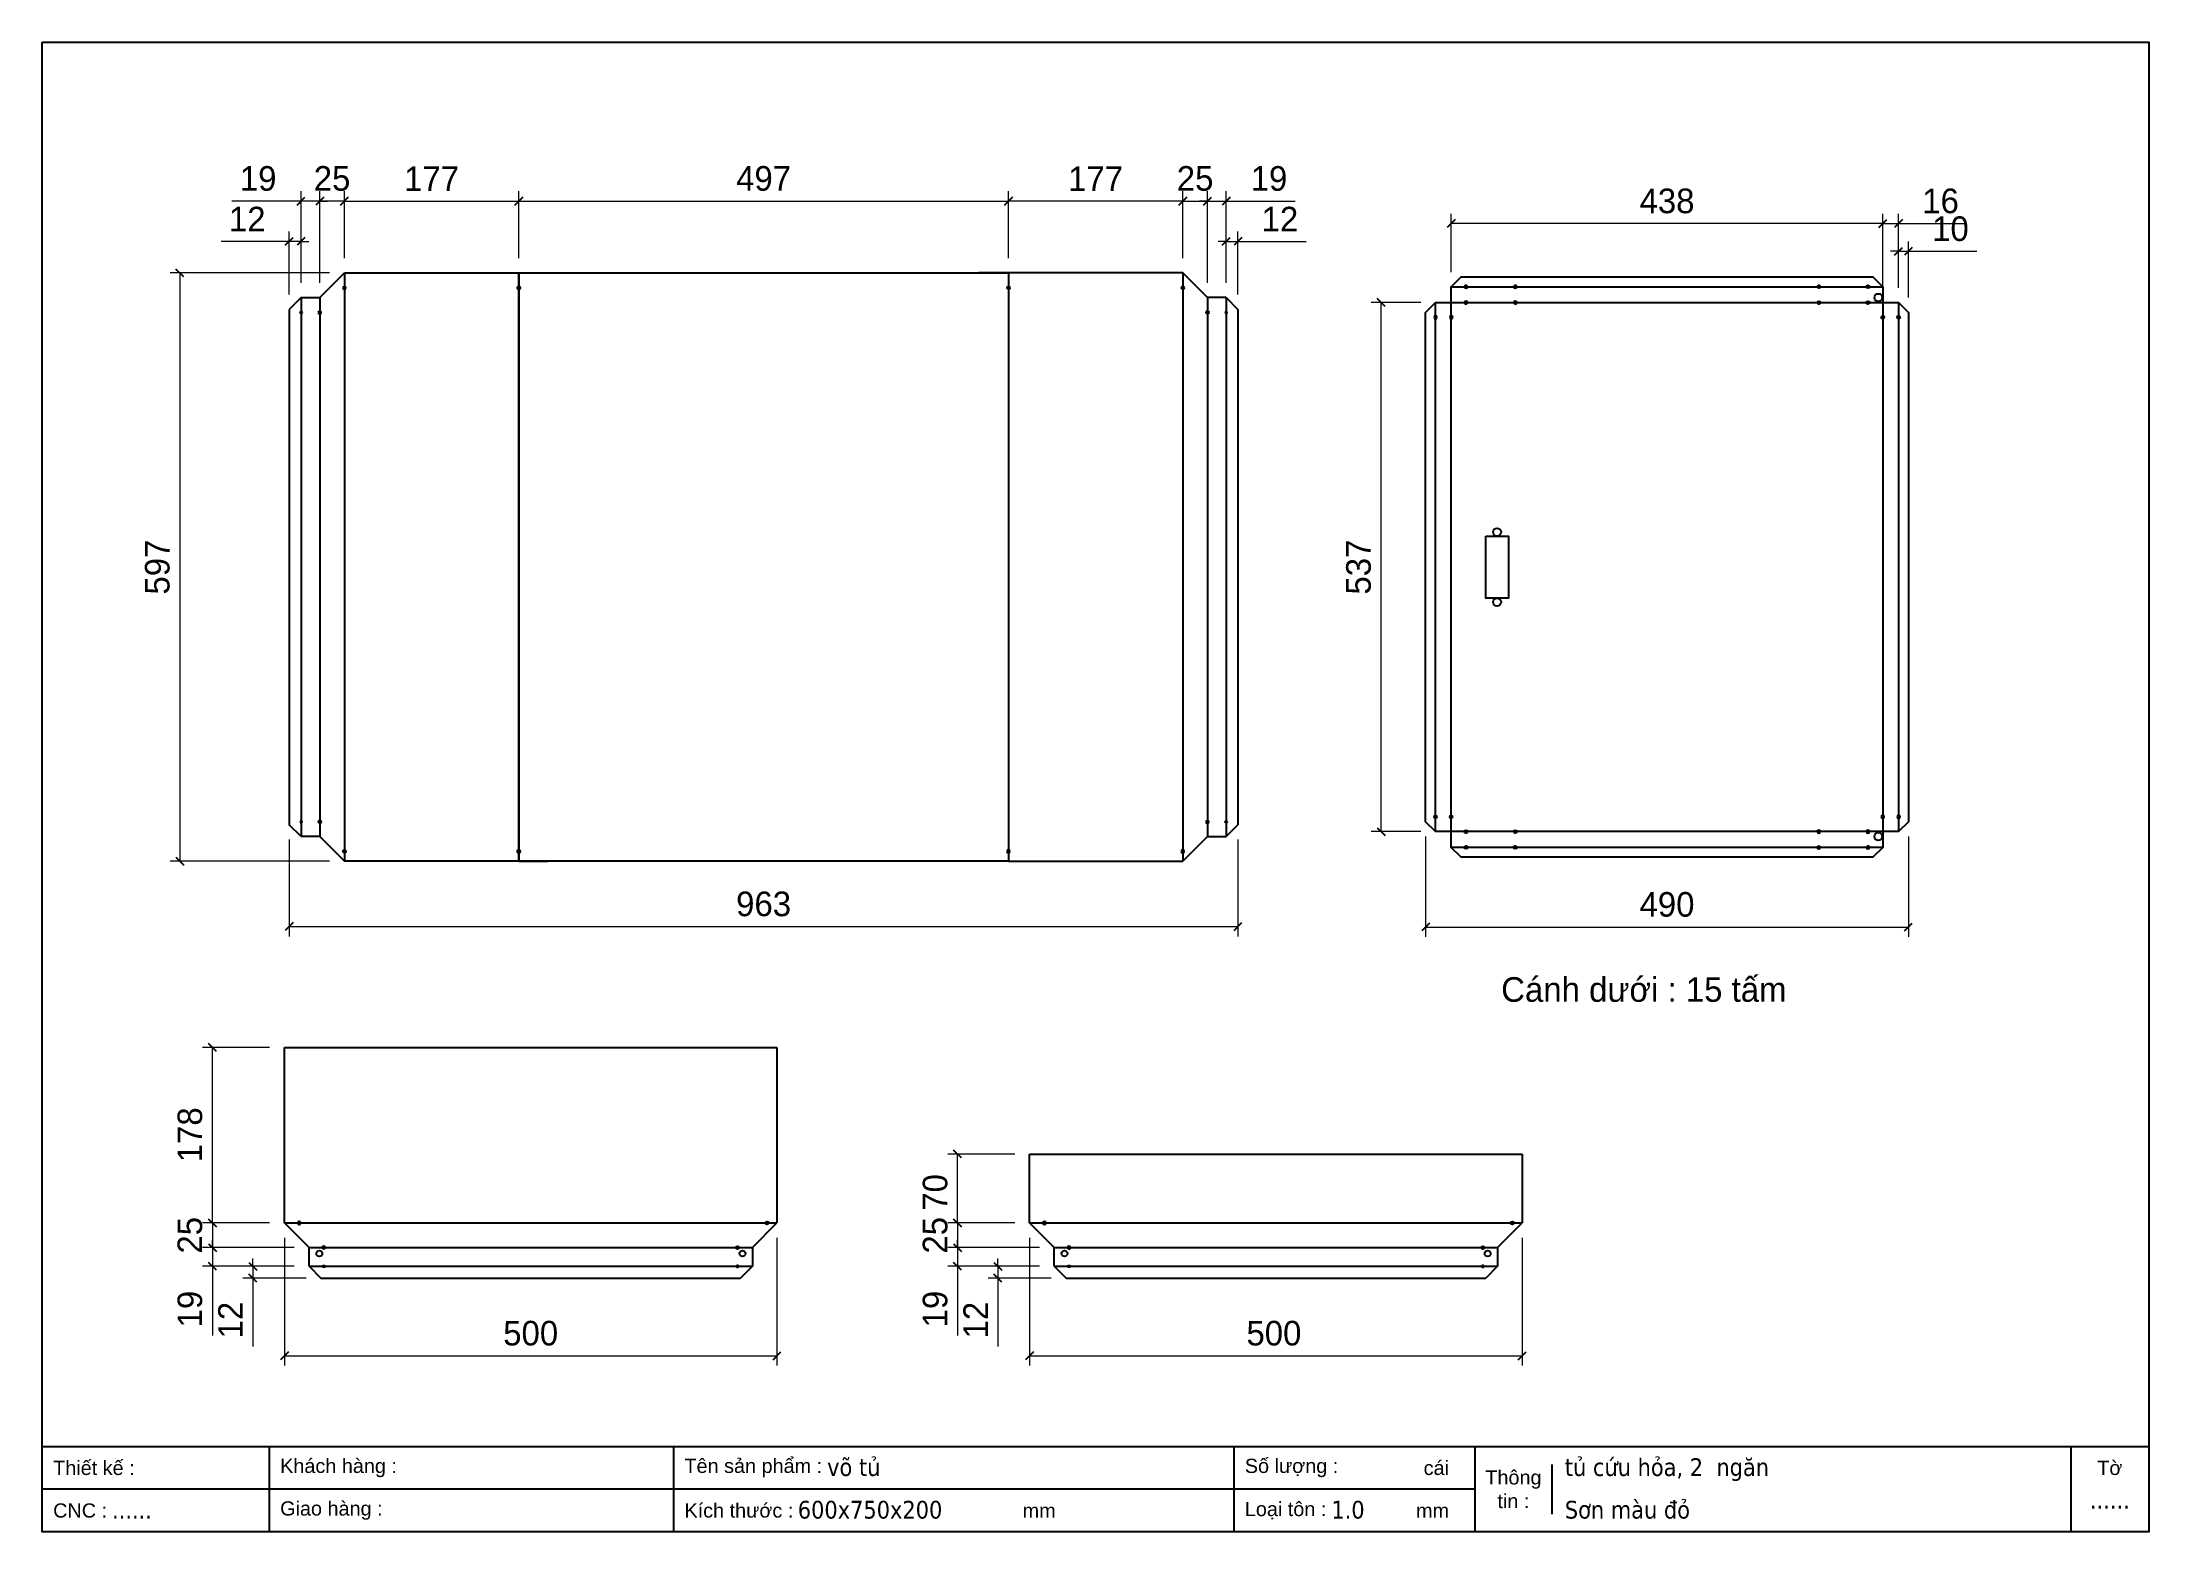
# Model space of a CAD drawing. Header units: millimetres. Extents: x 0 to 2138, y 0 to 1512.
import ezdxf
from ezdxf.enums import TextEntityAlignment as Align

# ---------------------------------------------------------------- set-up
doc = ezdxf.new("R2010")
doc.units = ezdxf.units.MM
doc.layers.add('CNC', color=7, linetype='Continuous')
doc.layers.add('DIM', color=253, linetype='Continuous')
doc.styles.add('Arial', font='arial.ttf')
doc.styles.add('Tahoma (Input Text)', font='tahoma.ttf')
doc.dimstyles.new('Dim-25', dxfattribs={"dimtxt": 25, "dimasz": 8, "dimexe": 10, "dimexo": 15, "dimgap": 10, "dimtad": 1, "dimdec": 0, "dimtxsty": 'Standard', "dimblk": 'OBLIQUE', "dimcen": 10, "dimclrd": 5, "dimclre": 5, "dimclrt": 3, "dimazin": 3, "dimtfac": 1, "dimtdec": 0, "dimtmove": 0, "dimatfit": 3, "dimldrblk": 'OBLIQUE', "dimlwd": 9, "dimlwe": 9})

# ---------------------------------------------------------------- blocks, each defined once
blk = doc.blocks.new('*D1')
at = {"color": 0, "linetype": 'ByBlock', "lineweight": -2}
for p, q in [((984.8, 1354.7), (976.8, 1346.7)), ((1153.8, 1346.7), (1161.8, 1354.7))]:
    blk.add_line(p, q, dxfattribs=at)
at = {"layer": 'Defpoints', "color": 0, "transparency": 16777216}
for p in [(980.8, 1350.7), (980.8, 1277.7), (1157.8, 1277.7)]:
    blk.add_point(p, dxfattribs=at)
at = {"layer": 'DIM', "color": 5, "lineweight": 9, "transparency": 16777216}
for p, q in [((980.8, 1292.7), (980.8, 1360.7)), ((1157.8, 1350.7), (980.8, 1350.7)), ((1157.8, 1292.7), (1157.8, 1360.7))]:
    blk.add_line(p, q, dxfattribs=at)
at = {"layer": 'DIM', "color": 3, "transparency": 16777216, "insert": (1069.3, 1373.3), "char_height": 25, "attachment_point": 5}
blk.add_mtext('177', dxfattribs=at)
blk = doc.blocks.new('_Oblique')
at = {"color": 0, "linetype": 'ByBlock', "lineweight": -2}
blk.add_line((-0.5, -0.5), (0.5, 0.5), dxfattribs=at)
blk = doc.blocks.new('*D2')
at = {"color": 0, "linetype": 'ByBlock', "lineweight": -2}
for p, q in [((1161.8, 1354.7), (1153.8, 1346.7)), ((1178.8, 1346.7), (1186.8, 1354.7))]:
    blk.add_line(p, q, dxfattribs=at)
at = {"layer": 'Defpoints', "color": 0, "transparency": 16777216}
for p in [(1182.8, 1350.7), (1157.8, 1277.7), (1182.8, 1252.7)]:
    blk.add_point(p, dxfattribs=at)
at = {"layer": 'DIM', "color": 5, "lineweight": 9, "transparency": 16777216}
for p, q in [((1157.8, 1292.7), (1157.8, 1360.7)), ((1157.8, 1350.7), (1182.8, 1350.7)), ((1182.8, 1267.7), (1182.8, 1360.7))]:
    blk.add_line(p, q, dxfattribs=at)
at = {"layer": 'DIM', "color": 3, "transparency": 16777216, "insert": (1170.3, 1373.5), "char_height": 25, "attachment_point": 5}
blk.add_mtext('25', dxfattribs=at)
blk = doc.blocks.new('*D3')
at = {"color": 0, "linetype": 'ByBlock', "lineweight": -2}
for p, q in [((1178.8, 1346.7), (1186.8, 1354.7)), ((1205.8, 1354.7), (1197.8, 1346.7))]:
    blk.add_line(p, q, dxfattribs=at)
at = {"layer": 'Defpoints', "color": 0, "transparency": 16777216}
for p in [(1201.8, 1350.7), (1182.8, 1252.7), (1201.8, 1252.7)]:
    blk.add_point(p, dxfattribs=at)
at = {"layer": 'DIM', "color": 5, "lineweight": 9, "transparency": 16777216}
for p, q in [((1182.8, 1350.7), (1174.8, 1350.7)), ((1182.8, 1267.7), (1182.8, 1360.7)), ((1182.8, 1350.7), (1201.8, 1350.7)), ((1201.8, 1267.7), (1201.8, 1360.7)), ((1201.8, 1350.7), (1272, 1350.7))]:
    blk.add_line(p, q, dxfattribs=at)
at = {"layer": 'DIM', "color": 3, "transparency": 16777216, "insert": (1245.3, 1373.5), "char_height": 25, "attachment_point": 5}
blk.add_mtext('19', dxfattribs=at)
blk = doc.blocks.new('*D4')
at = {"color": 0, "linetype": 'ByBlock', "lineweight": -2}
for p, q in [((1197.8, 1305.8), (1205.8, 1313.8)), ((1217.8, 1313.8), (1209.8, 1305.8))]:
    blk.add_line(p, q, dxfattribs=at)
at = {"layer": 'Defpoints', "color": 0, "transparency": 16777216}
for p in [(1213.8, 1309.8), (1201.8, 1252.7), (1213.8, 1240.7)]:
    blk.add_point(p, dxfattribs=at)
at = {"layer": 'DIM', "color": 5, "lineweight": 9, "transparency": 16777216}
for p, q in [((1201.8, 1309.8), (1193.8, 1309.8)), ((1201.8, 1267.7), (1201.8, 1319.8)), ((1201.8, 1309.8), (1213.8, 1309.8)), ((1213.8, 1255.7), (1213.8, 1319.8)), ((1213.8, 1309.8), (1283, 1309.8))]:
    blk.add_line(p, q, dxfattribs=at)
at = {"layer": 'DIM', "color": 3, "transparency": 16777216, "insert": (1256.4, 1332.4), "char_height": 25, "attachment_point": 5}
blk.add_mtext('12', dxfattribs=at)
blk = doc.blocks.new('f3daunguoc')
at = {"layer": 'CNC', "color": 2, "lineweight": -3}
blk.add_circle((0, 0), 1.5, dxfattribs=at)
blk = doc.blocks.new('f2dauxuoi')
at = {"layer": 'CNC', "color": 2, "lineweight": -3}
blk.add_circle((0, 0), 1, dxfattribs=at)
blk = doc.blocks.new('*D5')
at = {"color": 0, "linetype": 'ByBlock', "lineweight": -2}
for p, q in [((310.8, 1354.7), (302.8, 1346.7)), ((479.8, 1346.7), (487.8, 1354.7))]:
    blk.add_line(p, q, dxfattribs=at)
at = {"layer": 'Defpoints', "color": 0, "transparency": 16777216}
for p in [(483.8, 1350.7), (306.8, 1277.7), (483.8, 1277.7)]:
    blk.add_point(p, dxfattribs=at)
at = {"layer": 'DIM', "color": 5, "lineweight": 9, "transparency": 16777216}
for p, q in [((306.8, 1292.7), (306.8, 1360.7)), ((306.8, 1350.7), (483.8, 1350.7)), ((483.8, 1292.7), (483.8, 1360.7))]:
    blk.add_line(p, q, dxfattribs=at)
at = {"layer": 'DIM', "color": 3, "transparency": 16777216, "insert": (395.3, 1373.3), "char_height": 25, "attachment_point": 5}
blk.add_mtext('177', dxfattribs=at)
blk = doc.blocks.new('*D6')
at = {"color": 0, "linetype": 'ByBlock', "lineweight": -2}
for p, q in [((285.8, 1354.7), (277.8, 1346.7)), ((302.8, 1346.7), (310.8, 1354.7))]:
    blk.add_line(p, q, dxfattribs=at)
at = {"layer": 'Defpoints', "color": 0, "transparency": 16777216}
for p in [(281.8, 1350.7), (306.8, 1277.7), (281.8, 1252.7)]:
    blk.add_point(p, dxfattribs=at)
at = {"layer": 'DIM', "color": 5, "lineweight": 9, "transparency": 16777216}
for p, q in [((281.8, 1267.7), (281.8, 1360.7)), ((306.8, 1350.7), (281.8, 1350.7)), ((306.8, 1292.7), (306.8, 1360.7))]:
    blk.add_line(p, q, dxfattribs=at)
at = {"layer": 'DIM', "color": 3, "transparency": 16777216, "insert": (294.3, 1373.5), "char_height": 25, "attachment_point": 5}
blk.add_mtext('25', dxfattribs=at)
blk = doc.blocks.new('*D7')
at = {"color": 0, "linetype": 'ByBlock', "lineweight": -2}
for p, q in [((258.8, 1346.7), (266.8, 1354.7)), ((285.8, 1354.7), (277.8, 1346.7))]:
    blk.add_line(p, q, dxfattribs=at)
at = {"layer": 'Defpoints', "color": 0, "transparency": 16777216}
for p in [(262.8, 1350.7), (262.8, 1252.7), (281.8, 1252.7)]:
    blk.add_point(p, dxfattribs=at)
at = {"layer": 'DIM', "color": 5, "lineweight": 9, "transparency": 16777216}
for p, q in [((262.8, 1350.7), (192.6, 1350.7)), ((262.8, 1267.7), (262.8, 1360.7)), ((281.8, 1350.7), (262.8, 1350.7)), ((281.8, 1267.7), (281.8, 1360.7)), ((281.8, 1350.7), (289.8, 1350.7))]:
    blk.add_line(p, q, dxfattribs=at)
at = {"layer": 'DIM', "color": 3, "transparency": 16777216, "insert": (219.3, 1373.5), "char_height": 25, "attachment_point": 5}
blk.add_mtext('19', dxfattribs=at)
blk = doc.blocks.new('*D8')
at = {"color": 0, "linetype": 'ByBlock', "lineweight": -2}
for p, q in [((246.8, 1305.8), (254.8, 1313.8)), ((266.8, 1313.8), (258.8, 1305.8))]:
    blk.add_line(p, q, dxfattribs=at)
at = {"layer": 'Defpoints', "color": 0, "transparency": 16777216}
for p in [(250.8, 1309.8), (250.8, 1240.7), (262.8, 1252.7)]:
    blk.add_point(p, dxfattribs=at)
at = {"layer": 'DIM', "color": 5, "lineweight": 9, "transparency": 16777216}
for p, q in [((250.8, 1309.8), (181.6, 1309.8)), ((250.8, 1255.7), (250.8, 1319.8)), ((262.8, 1309.8), (250.8, 1309.8)), ((262.8, 1267.7), (262.8, 1319.8)), ((262.8, 1309.8), (270.8, 1309.8))]:
    blk.add_line(p, q, dxfattribs=at)
at = {"layer": 'DIM', "color": 3, "transparency": 16777216, "insert": (208.2, 1332.4), "char_height": 25, "attachment_point": 5}
blk.add_mtext('12', dxfattribs=at)
blk = doc.blocks.new('*D9')
at = {"color": 0, "linetype": 'ByBlock', "lineweight": -2}
for p, q in [((487.8, 1354.7), (479.8, 1346.7)), ((976.8, 1346.7), (984.8, 1354.7))]:
    blk.add_line(p, q, dxfattribs=at)
at = {"layer": 'Defpoints', "color": 0, "transparency": 16777216}
for p in [(980.8, 1350.7), (483.8, 1277.7), (980.8, 1277.7)]:
    blk.add_point(p, dxfattribs=at)
at = {"layer": 'DIM', "color": 5, "lineweight": 9, "transparency": 16777216}
for p, q in [((483.8, 1292.7), (483.8, 1360.7)), ((483.8, 1350.7), (980.8, 1350.7)), ((980.8, 1292.7), (980.8, 1360.7))]:
    blk.add_line(p, q, dxfattribs=at)
at = {"layer": 'DIM', "color": 3, "transparency": 16777216, "insert": (732.3, 1373.5), "char_height": 25, "attachment_point": 5}
blk.add_mtext('497', dxfattribs=at)
blk = doc.blocks.new('*D10')
at = {"color": 0, "linetype": 'ByBlock', "lineweight": -2}
for p, q in [((143.8, 1273.7), (135.8, 1281.7)), ((135.8, 684.7), (143.8, 676.7))]:
    blk.add_line(p, q, dxfattribs=at)
at = {"layer": 'Defpoints', "color": 0, "transparency": 16777216}
for p in [(306.8, 1277.7), (139.8, 680.7), (306.8, 680.7)]:
    blk.add_point(p, dxfattribs=at)
at = {"layer": 'DIM', "color": 5, "lineweight": 9, "transparency": 16777216}
for p, q in [((291.8, 1277.7), (129.8, 1277.7)), ((139.8, 1277.7), (139.8, 680.7)), ((291.8, 680.7), (129.8, 680.7))]:
    blk.add_line(p, q, dxfattribs=at)
at = {"layer": 'DIM', "color": 3, "transparency": 16777216, "insert": (117, 979.2), "char_height": 25, "attachment_point": 5, "rotation": 90}
blk.add_mtext('597', dxfattribs=at)
blk = doc.blocks.new('*D11')
at = {"color": 0, "linetype": 'ByBlock', "lineweight": -2}
for p, q in [((1408.3, 617.9), (1400.3, 609.9)), ((1890.3, 609.9), (1898.3, 617.9))]:
    blk.add_line(p, q, dxfattribs=at)
at = {"layer": 'Defpoints', "color": 0, "transparency": 16777216}
for p in [(1404.3, 720.7), (1894.3, 720.7), (1894.3, 613.9)]:
    blk.add_point(p, dxfattribs=at)
at = {"layer": 'DIM', "color": 5, "lineweight": 9, "transparency": 16777216}
for p, q in [((1404.3, 705.7), (1404.3, 603.9)), ((1894.3, 705.7), (1894.3, 603.9)), ((1404.3, 613.9), (1894.3, 613.9))]:
    blk.add_line(p, q, dxfattribs=at)
at = {"layer": 'DIM', "color": 3, "transparency": 16777216, "insert": (1649.3, 636.7), "char_height": 25, "attachment_point": 5}
blk.add_mtext('490', dxfattribs=at)
blk = doc.blocks.new('*D12')
at = {"color": 0, "linetype": 'ByBlock', "lineweight": -2}
for p, q in [((1880.3, 1295.7), (1888.3, 1303.7)), ((1898.3, 1303.7), (1890.3, 1295.7))]:
    blk.add_line(p, q, dxfattribs=at)
at = {"layer": 'Defpoints', "color": 0, "transparency": 16777216}
for p in [(1894.3, 1299.7), (1884.3, 1247.7), (1894.3, 1237.7)]:
    blk.add_point(p, dxfattribs=at)
at = {"layer": 'DIM', "color": 5, "lineweight": 9, "transparency": 16777216}
for p, q in [((1884.3, 1262.7), (1884.3, 1309.7)), ((1894.3, 1252.7), (1894.3, 1309.7)), ((1884.3, 1299.7), (1876.3, 1299.7)), ((1884.3, 1299.7), (1894.3, 1299.7)), ((1894.3, 1299.7), (1963.7, 1299.7))]:
    blk.add_line(p, q, dxfattribs=at)
at = {"layer": 'DIM', "color": 3, "transparency": 16777216, "insert": (1937, 1322.5), "char_height": 25, "attachment_point": 5}
blk.add_mtext('10', dxfattribs=at)
blk = doc.blocks.new('*D13')
at = {"color": 0, "linetype": 'ByBlock', "lineweight": -2}
for p, q in [((1864.3, 1323.9), (1872.3, 1331.9)), ((1888.3, 1331.9), (1880.3, 1323.9))]:
    blk.add_line(p, q, dxfattribs=at)
at = {"layer": 'Defpoints', "color": 0, "transparency": 16777216}
for p in [(1884.3, 1327.9), (1868.3, 1247.7), (1884.3, 1247.7)]:
    blk.add_point(p, dxfattribs=at)
at = {"layer": 'DIM', "color": 5, "lineweight": 9, "transparency": 16777216}
for p, q in [((1868.3, 1327.9), (1860.3, 1327.9)), ((1868.3, 1262.7), (1868.3, 1337.9)), ((1868.3, 1327.9), (1884.3, 1327.9)), ((1884.3, 1262.7), (1884.3, 1337.9)), ((1884.3, 1327.9), (1953.8, 1327.9))]:
    blk.add_line(p, q, dxfattribs=at)
at = {"layer": 'DIM', "color": 3, "transparency": 16777216, "insert": (1927, 1350.7), "char_height": 25, "attachment_point": 5}
blk.add_mtext('16', dxfattribs=at)
blk = doc.blocks.new('*D14')
at = {"color": 0, "linetype": 'ByBlock', "lineweight": -2}
for p, q in [((1434.3, 1331.9), (1426.3, 1323.9)), ((1864.3, 1323.9), (1872.3, 1331.9))]:
    blk.add_line(p, q, dxfattribs=at)
at = {"layer": 'Defpoints', "color": 0, "transparency": 16777216}
for p in [(1430.3, 1327.9), (1430.3, 1263.7), (1868.3, 1263.7)]:
    blk.add_point(p, dxfattribs=at)
at = {"layer": 'DIM', "color": 5, "lineweight": 9, "transparency": 16777216}
for p, q in [((1430.3, 1278.7), (1430.3, 1337.9)), ((1868.3, 1327.9), (1430.3, 1327.9)), ((1868.3, 1278.7), (1868.3, 1337.9))]:
    blk.add_line(p, q, dxfattribs=at)
at = {"layer": 'DIM', "color": 3, "transparency": 16777216, "insert": (1649.3, 1350.7), "char_height": 25, "attachment_point": 5}
blk.add_mtext('438', dxfattribs=at)
blk = doc.blocks.new('*D15')
at = {"color": 0, "linetype": 'ByBlock', "lineweight": -2}
for p, q in [((1363.1, 1243.7), (1355.1, 1251.7)), ((1355.1, 714.7), (1363.1, 706.7))]:
    blk.add_line(p, q, dxfattribs=at)
at = {"layer": 'Defpoints', "color": 0, "transparency": 16777216}
for p in [(1359.1, 1247.7), (1414.3, 1247.7), (1414.3, 710.7)]:
    blk.add_point(p, dxfattribs=at)
at = {"layer": 'DIM', "color": 5, "lineweight": 9, "transparency": 16777216}
for p, q in [((1399.3, 1247.7), (1349.1, 1247.7)), ((1359.1, 710.7), (1359.1, 1247.7)), ((1399.3, 710.7), (1349.1, 710.7))]:
    blk.add_line(p, q, dxfattribs=at)
at = {"layer": 'DIM', "color": 3, "transparency": 16777216, "insert": (1336.3, 979.2), "char_height": 25, "attachment_point": 5, "rotation": 90}
blk.add_mtext('537', dxfattribs=at)
blk = doc.blocks.new('*D16')
at = {"color": 0, "linetype": 'ByBlock', "lineweight": -2}
for p, q in [((176.9, 487.5), (168.9, 495.5)), ((168.9, 317.5), (176.9, 309.5))]:
    blk.add_line(p, q, dxfattribs=at)
at = {"layer": 'Defpoints', "color": 0, "transparency": 16777216}
for p in [(172.9, 491.5), (245.9, 491.5), (245.9, 313.5)]:
    blk.add_point(p, dxfattribs=at)
at = {"layer": 'DIM', "color": 5, "lineweight": 9, "transparency": 16777216}
for p, q in [((230.9, 491.5), (162.9, 491.5)), ((172.9, 313.5), (172.9, 491.5)), ((230.9, 313.5), (162.9, 313.5))]:
    blk.add_line(p, q, dxfattribs=at)
at = {"layer": 'DIM', "color": 3, "transparency": 16777216, "insert": (150.1, 403), "char_height": 25, "attachment_point": 5, "rotation": 90}
blk.add_mtext('178', dxfattribs=at)
blk = doc.blocks.new('*D17')
at = {"color": 0, "linetype": 'ByBlock', "lineweight": -2}
for p, q in [((176.9, 309.5), (168.9, 317.5)), ((168.9, 292.5), (176.9, 284.5))]:
    blk.add_line(p, q, dxfattribs=at)
at = {"layer": 'Defpoints', "color": 0, "transparency": 16777216}
for p in [(245.9, 313.5), (172.9, 288.5), (270.9, 288.5)]:
    blk.add_point(p, dxfattribs=at)
at = {"layer": 'DIM', "color": 5, "lineweight": 9, "transparency": 16777216}
for p, q in [((230.9, 313.5), (162.9, 313.5)), ((172.9, 313.5), (172.9, 288.5)), ((255.9, 288.5), (162.9, 288.5))]:
    blk.add_line(p, q, dxfattribs=at)
at = {"layer": 'DIM', "color": 3, "transparency": 16777216, "insert": (150.1, 301), "char_height": 25, "attachment_point": 5, "rotation": 90}
blk.add_mtext('25', dxfattribs=at)
blk = doc.blocks.new('*D18')
at = {"color": 0, "linetype": 'ByBlock', "lineweight": -2}
for p, q in [((168.9, 292.5), (176.9, 284.5)), ((176.9, 265.5), (168.9, 273.5))]:
    blk.add_line(p, q, dxfattribs=at)
at = {"layer": 'Defpoints', "color": 0, "transparency": 16777216}
for p in [(270.9, 288.5), (172.9, 269.5), (270.9, 269.5)]:
    blk.add_point(p, dxfattribs=at)
at = {"layer": 'DIM', "color": 5, "lineweight": 9, "transparency": 16777216}
for p, q in [((255.9, 288.5), (162.9, 288.5)), ((172.9, 288.5), (172.9, 296.5)), ((172.9, 288.5), (172.9, 269.5)), ((255.9, 269.5), (162.9, 269.5)), ((172.9, 269.5), (172.9, 199.3))]:
    blk.add_line(p, q, dxfattribs=at)
at = {"layer": 'DIM', "color": 3, "transparency": 16777216, "insert": (150.1, 226.1), "char_height": 25, "attachment_point": 5, "rotation": 90}
blk.add_mtext('19', dxfattribs=at)
blk = doc.blocks.new('*D19')
at = {"color": 0, "linetype": 'ByBlock', "lineweight": -2}
for p, q in [((209.8, 273.5), (217.8, 265.5)), ((217.8, 253.5), (209.8, 261.5))]:
    blk.add_line(p, q, dxfattribs=at)
at = {"layer": 'Defpoints', "color": 0, "transparency": 16777216}
for p in [(213.8, 257.5), (270.9, 269.5), (282.9, 257.5)]:
    blk.add_point(p, dxfattribs=at)
at = {"layer": 'DIM', "color": 5, "lineweight": 9, "transparency": 16777216}
for p, q in [((255.9, 269.5), (203.8, 269.5)), ((267.9, 257.5), (203.8, 257.5)), ((213.8, 269.5), (213.8, 277.5)), ((213.8, 269.5), (213.8, 257.5)), ((213.8, 257.5), (213.8, 188.3))]:
    blk.add_line(p, q, dxfattribs=at)
at = {"layer": 'DIM', "color": 3, "transparency": 16777216, "insert": (191.2, 214.9), "char_height": 25, "attachment_point": 5, "rotation": 90}
blk.add_mtext('12', dxfattribs=at)
blk = doc.blocks.new('*D20')
at = {"color": 0, "linetype": 'ByBlock', "lineweight": -2}
for p, q in [((249.9, 182.7), (241.9, 174.7)), ((741.9, 174.7), (749.9, 182.7))]:
    blk.add_line(p, q, dxfattribs=at)
at = {"layer": 'Defpoints', "color": 0, "transparency": 16777216}
for p in [(245.9, 313.5), (745.9, 313.5), (745.9, 178.7)]:
    blk.add_point(p, dxfattribs=at)
at = {"layer": 'DIM', "color": 5, "lineweight": 9, "transparency": 16777216}
for p, q in [((245.9, 298.5), (245.9, 168.7)), ((745.9, 298.5), (745.9, 168.7)), ((245.9, 178.7), (745.9, 178.7))]:
    blk.add_line(p, q, dxfattribs=at)
at = {"layer": 'DIM', "color": 3, "transparency": 16777216, "insert": (495.9, 201.5), "char_height": 25, "attachment_point": 5}
blk.add_mtext('500', dxfattribs=at)
blk = doc.blocks.new('khungtenAsean2')
at = {"color": 7}
for p, q in [((2970, -1980), (0, -1980)), ((320, -1980), (320, -2100)), ((890, -1980), (890, -2100)), ((1680, -1980), (1680, -2100)), ((2020, -1980), (2020, -2100)), ((2860, -1980), (2860, -2100)), ((2128.3, -2005), (2128.3, -2075)), ((2020, -2040), (0, -2040))]:
    blk.add_line(p, q, dxfattribs=at)
blk.add_lwpolyline([(0, 0), (2970, 0), (2970, -2100), (0, -2100)], close=True, dxfattribs=at)
at = {"color": 2, "char_height": 20, "style": 'Arial'}
for s, insert, width, attachment_point in [('  Thiết kế :', (0, -2010), 917.634, 4), ('  Khách hàng :', (320, -2010), 917.634, 4), ('  Tên sản phẩm :', (890, -2010), 917.634, 4), ('  Số lượng :', (1680, -2010), 917.634, 4), ('cái', (1947.6, -2010), 917.634, 4), ('Thông\\Ptin :', (2074.2, -2040), 108.311, 5), ('Tờ', (2915, -2010), 110, 5), ('  CNC :', (0, -2070), 917.634, 4), ('  Giao hàng :', (320, -2070), 917.634, 4), ('  Kích thước :', (890, -2070), 917.634, 4), ('mm', (1382.3, -2070), 917.634, 4), ('  Loại tôn :', (1680, -2070), 917.634, 4), ('mm', (1936.9, -2070), 917.634, 4)]:
    blk.add_mtext(s, dxfattribs=dict(at, insert=insert, width=width, attachment_point=attachment_point))
at = {"color": 1, "style": 'Tahoma (Input Text)', "flags": 8}
for tag, p in [('#01', (137.1, -2021.3)), ('#03', (506.6, -2019.3)), ('#05', (1106.6, -2021.3)), ('#07', (1834.7, -2021.3)), ('#09', (2146.7, -2021.3)), ('#02', (98.5, -2081.3)), ('#04', (486.1, -2081.3)), ('#06', (1065.3, -2081.3)), ('#08', (1817.4, -2081.3)), ('#10', (2146.7, -2081.3))]:
    blk.add_attdef(tag, p, '', height=25, dxfattribs=at)
blk.add_attdef('#11', text='', height=25, dxfattribs=at).set_placement((2915, -2067.3), align=Align.CENTER)
blk = doc.blocks.new('*D21')
at = {"color": 0, "linetype": 'ByBlock', "lineweight": -2}
for p, q in [((933.2, 379.5), (925.2, 387.5)), ((925.2, 317.5), (933.2, 309.5))]:
    blk.add_line(p, q, dxfattribs=at)
at = {"layer": 'Defpoints', "color": 0, "transparency": 16777216}
for p in [(929.2, 383.5), (1002.3, 383.5), (1002.3, 313.5)]:
    blk.add_point(p, dxfattribs=at)
at = {"layer": 'DIM', "color": 5, "lineweight": 9, "transparency": 16777216}
for p, q in [((987.3, 383.5), (919.2, 383.5)), ((929.2, 313.5), (929.2, 383.5)), ((987.3, 313.5), (919.2, 313.5))]:
    blk.add_line(p, q, dxfattribs=at)
at = {"layer": 'DIM', "color": 3, "transparency": 16777216, "insert": (906.5, 344.5), "char_height": 25, "attachment_point": 5, "rotation": 90}
blk.add_mtext('70', dxfattribs=at)
blk = doc.blocks.new('*D22')
at = {"color": 0, "linetype": 'ByBlock', "lineweight": -2}
for p, q in [((933.2, 309.5), (925.2, 317.5)), ((925.2, 292.5), (933.2, 284.5))]:
    blk.add_line(p, q, dxfattribs=at)
at = {"layer": 'Defpoints', "color": 0, "transparency": 16777216}
for p in [(1002.3, 313.5), (929.2, 288.5), (1027.3, 288.5)]:
    blk.add_point(p, dxfattribs=at)
at = {"layer": 'DIM', "color": 5, "lineweight": 9, "transparency": 16777216}
for p, q in [((987.3, 313.5), (919.2, 313.5)), ((929.2, 313.5), (929.2, 288.5)), ((1012.3, 288.5), (919.2, 288.5))]:
    blk.add_line(p, q, dxfattribs=at)
at = {"layer": 'DIM', "color": 3, "transparency": 16777216, "insert": (906.5, 301), "char_height": 25, "attachment_point": 5, "rotation": 90}
blk.add_mtext('25', dxfattribs=at)
blk = doc.blocks.new('*D23')
at = {"color": 0, "linetype": 'ByBlock', "lineweight": -2}
for p, q in [((925.2, 292.5), (933.2, 284.5)), ((933.2, 265.5), (925.2, 273.5))]:
    blk.add_line(p, q, dxfattribs=at)
at = {"layer": 'Defpoints', "color": 0, "transparency": 16777216}
for p in [(1027.3, 288.5), (929.2, 269.5), (1027.3, 269.5)]:
    blk.add_point(p, dxfattribs=at)
at = {"layer": 'DIM', "color": 5, "lineweight": 9, "transparency": 16777216}
for p, q in [((1012.3, 288.5), (919.2, 288.5)), ((929.2, 288.5), (929.2, 296.5)), ((929.2, 288.5), (929.2, 269.5)), ((1012.3, 269.5), (919.2, 269.5)), ((929.2, 269.5), (929.2, 199.3))]:
    blk.add_line(p, q, dxfattribs=at)
at = {"layer": 'DIM', "color": 3, "transparency": 16777216, "insert": (906.5, 226.1), "char_height": 25, "attachment_point": 5, "rotation": 90}
blk.add_mtext('19', dxfattribs=at)
blk = doc.blocks.new('*D24')
at = {"color": 0, "linetype": 'ByBlock', "lineweight": -2}
for p, q in [((966.1, 273.5), (974.1, 265.5)), ((974.1, 253.5), (966.1, 261.5))]:
    blk.add_line(p, q, dxfattribs=at)
at = {"layer": 'Defpoints', "color": 0, "transparency": 16777216}
for p in [(970.1, 257.5), (1027.3, 269.5), (1039.3, 257.5)]:
    blk.add_point(p, dxfattribs=at)
at = {"layer": 'DIM', "color": 5, "lineweight": 9, "transparency": 16777216}
for p, q in [((1012.3, 269.5), (960.1, 269.5)), ((1024.3, 257.5), (960.1, 257.5)), ((970.1, 269.5), (970.1, 277.5)), ((970.1, 269.5), (970.1, 257.5)), ((970.1, 257.5), (970.1, 188.3))]:
    blk.add_line(p, q, dxfattribs=at)
at = {"layer": 'DIM', "color": 3, "transparency": 16777216, "insert": (947.6, 214.9), "char_height": 25, "attachment_point": 5, "rotation": 90}
blk.add_mtext('12', dxfattribs=at)
blk = doc.blocks.new('*D25')
at = {"color": 0, "linetype": 'ByBlock', "lineweight": -2}
for p, q in [((1006.3, 182.7), (998.3, 174.7)), ((1498.3, 174.7), (1506.3, 182.7))]:
    blk.add_line(p, q, dxfattribs=at)
at = {"layer": 'Defpoints', "color": 0, "transparency": 16777216}
for p in [(1002.3, 313.5), (1502.3, 313.5), (1502.3, 178.7)]:
    blk.add_point(p, dxfattribs=at)
at = {"layer": 'DIM', "color": 5, "lineweight": 9, "transparency": 16777216}
for p, q in [((1002.3, 298.5), (1002.3, 168.7)), ((1502.3, 298.5), (1502.3, 168.7)), ((1002.3, 178.7), (1502.3, 178.7))]:
    blk.add_line(p, q, dxfattribs=at)
at = {"layer": 'DIM', "color": 3, "transparency": 16777216, "insert": (1250.3, 201.5), "char_height": 25, "attachment_point": 5}
blk.add_mtext('500', dxfattribs=at)
blk = doc.blocks.new('*D26')
at = {"color": 0, "linetype": 'ByBlock', "lineweight": -2}
for p, q in [((254.8, 618.4), (246.8, 610.4)), ((1209.8, 610.4), (1217.8, 618.4))]:
    blk.add_line(p, q, dxfattribs=at)
at = {"layer": 'Defpoints', "color": 0, "ltscale": 3, "transparency": 16777216}
for p in [(250.8, 717.7), (1213.8, 717.7), (1213.8, 614.4)]:
    blk.add_point(p, dxfattribs=at)
at = {"layer": 'DIM', "color": 5, "lineweight": 9, "ltscale": 3, "transparency": 16777216}
for p, q in [((250.8, 702.7), (250.8, 604.4)), ((1213.8, 702.7), (1213.8, 604.4)), ((250.8, 614.4), (1213.8, 614.4))]:
    blk.add_line(p, q, dxfattribs=at)
at = {"layer": 'DIM', "color": 3, "ltscale": 3, "transparency": 16777216, "insert": (732.3, 637.2), "char_height": 25, "attachment_point": 5}
blk.add_mtext('963', dxfattribs=at)

msp = doc.modelspace()

# ---------------------------------------------------------------- linework, layer by layer
at = {"color": 7}
for p, q in [((281.8, 1252.7), (306.8, 1277.7)), ((306.8, 1277.7), (306.8, 680.7)), ((483.8, 1277.7), (483.8, 680.7)), ((483.8, 1277.7), (483.8, 680.7)), ((483.8, 1277.7), (513.8, 1277.7)), ((980.8, 1277.7), (950.8, 1277.7)), ((980.8, 1277.7), (980.8, 680.7)), ((1157.8, 1277.7), (1157.8, 680.7)), ((1182.8, 1252.7), (1157.8, 1277.7)), ((262.8, 1252.7), (250.8, 1240.7)), ((250.8, 1240.7), (250.8, 717.7)), ((262.8, 1252.7), (262.8, 705.7)), ((281.8, 1252.7), (281.8, 705.7)), ((1182.8, 1252.7), (1182.8, 705.7)), ((1201.8, 1252.7), (1201.8, 705.7)), ((1201.8, 1252.7), (1213.8, 1240.7)), ((1213.8, 1240.7), (1213.8, 717.7)), ((262.8, 705.7), (250.8, 717.7)), ((281.8, 705.7), (306.8, 680.7)), ((1182.8, 705.7), (1157.8, 680.7)), ((1201.8, 705.7), (1213.8, 717.7)), ((483.8, 680.7), (513.8, 680.7)), ((980.8, 680.7), (950.8, 680.7)), ((245.9, 491.5), (745.9, 491.5)), ((245.9, 491.5), (745.9, 491.5)), ((1002.3, 383.5), (1502.3, 383.5)), ((1002.3, 383.5), (1502.3, 383.5)), ((245.9, 313.5), (745.9, 313.5)), ((270.9, 288.5), (245.9, 313.5)), ((720.9, 288.5), (745.9, 313.5)), ((1002.3, 313.5), (1502.3, 313.5)), ((1027.3, 288.5), (1002.3, 313.5)), ((1477.3, 288.5), (1502.3, 313.5)), ((270.9, 288.5), (720.9, 288.5)), ((1027.3, 288.5), (1477.3, 288.5)), ((270.9, 269.5), (720.9, 269.5)), ((270.9, 269.5), (282.9, 257.5)), ((282.9, 257.5), (708.9, 257.5)), ((720.9, 269.5), (708.9, 257.5)), ((1027.3, 269.5), (1477.3, 269.5)), ((1027.3, 269.5), (1039.3, 257.5)), ((1039.3, 257.5), (1465.3, 257.5)), ((1477.3, 269.5), (1465.3, 257.5))]:
    msp.add_line(p, q, dxfattribs=at)
for points in [[(306.8, 1277.7), (483.8, 1277.7)], [(1157.8, 1277.7), (980.8, 1277.7)], [(1894.3, 1237.7), (1894.3, 720.7), (1884.3, 710.7), (1868.3, 710.7), (1868.3, 694.7), (1858.3, 684.7), (1440.3, 684.7), (1430.3, 694.7), (1430.3, 710.7), (1414.3, 710.7), (1404.3, 720.7), (1404.3, 1237.7), (1414.3, 1247.7), (1430.3, 1247.7), (1430.3, 1263.7), (1440.3, 1273.7), (1858.3, 1273.7), (1868.3, 1263.7), (1868.3, 1247.7), (1884.3, 1247.7), (1894.3, 1237.7), (1894.3, 1157.7)], [(1430.3, 1263.7), (1868.3, 1263.7)], [(262.8, 1252.7), (281.8, 1252.7)], [(1201.8, 1252.7), (1182.8, 1252.7)], [(1414.3, 710.7), (1414.3, 1247.7)], [(1868.3, 1237.7), (1868.3, 710.7), (1430.3, 710.7), (1430.3, 1247.7), (1868.3, 1247.7), (1868.3, 1157.7)], [(1884.3, 1247.7), (1884.3, 1157.7)], [(1884.3, 1237.7), (1884.3, 710.7)], [(281.8, 705.7), (262.8, 705.7)], [(1182.8, 705.7), (1201.8, 705.7)], [(1868.3, 694.7), (1430.3, 694.7)], [(483.8, 680.7), (306.8, 680.7)], [(980.8, 680.7), (1157.8, 680.7)], [(245.9, 313.5), (245.9, 491.5)], [(745.9, 491.5), (745.9, 313.5)], [(1002.3, 313.5), (1002.3, 383.5)], [(1502.3, 383.5), (1502.3, 313.5)], [(270.9, 269.5), (270.9, 288.5)], [(720.9, 288.5), (720.9, 269.5)], [(1027.3, 269.5), (1027.3, 288.5)], [(1477.3, 288.5), (1477.3, 269.5)]]:
    msp.add_lwpolyline(points, dxfattribs=at)
msp.add_lwpolyline([(483.8, 1277.7), (980.8, 1277.7), (980.8, 680.7), (483.8, 680.7)], close=True, dxfattribs=at)
at = {"color": 2}
msp.add_lwpolyline([(1465.3, 1010.7), (1488.3, 1010.7), (1488.3, 947.7), (1465.3, 947.7)], close=True, dxfattribs=at)
for centre in [(1863.8, 1252.7), (1476.8, 1014.7), (1476.8, 943.7), (1863.8, 705.7)]:
    msp.add_circle(centre, 4, dxfattribs=at)
at = {"color": 2, "ltscale": 3}
for centre in [(281.4, 282.5), (710.9, 282.5), (1037.8, 282.5), (1467.3, 282.5)]:
    msp.add_circle(centre, 3, dxfattribs=at)

# ---------------------------------------------------------------- block references
at = {"color": 7}
ref = msp.add_blockref('khungtenAsean2', (0, 1512), dxfattribs=dict(at, xscale=0.7200000000070759, yscale=0.7200000000070759, zscale=0.7200000000070759))
ref.add_attrib('#11', '......', dxfattribs={"color": 1, "height": 18, "style": 'Tahoma (Input Text)'}).set_placement((2098.8, 23.5), align=Align.CENTER)
ref.add_attrib('#09', 'tủ cứu hỏa, 2  ngăn', (1545.6, 56.7), dxfattribs={"color": 1, "height": 18, "style": 'Tahoma (Input Text)'})
ref.add_attrib('#10', 'Sơn màu đỏ', (1545.6, 13.5), dxfattribs={"color": 1, "height": 18, "style": 'Tahoma (Input Text)'})
ref.add_attrib('#08', '1.0', (1308.6, 13.5), dxfattribs={"color": 1, "height": 18, "style": 'Tahoma (Input Text)'})
ref.add_attrib('#06', '600x750x200', (767, 13.5), dxfattribs={"color": 1, "height": 18, "style": 'Tahoma (Input Text)'})
ref.add_attrib('#05', 'võ tủ', (796.8, 56.7), dxfattribs={"color": 1, "height": 18, "style": 'Tahoma (Input Text)'})
ref.add_attrib('#02', '......', (70.9, 13.5), dxfattribs={"color": 1, "height": 18, "style": 'Tahoma (Input Text)'})
at = {"lineweight": -3, "xscale": -1}
for name, p, rotation in [('f3daunguoc', (306.8, 1262.7), 180), ('f3daunguoc', (483.8, 1262.7), 180), ('f3daunguoc', (1445.3, 1263.7), 180), ('f3daunguoc', (1495.3, 1263.7), 180), ('f3daunguoc', (1445.3, 1247.7), 180), ('f3daunguoc', (1495.3, 1247.7), 180), ('f3daunguoc', (281.8, 1237.7), 180), ('f3daunguoc', (1414.3, 1232.7), 180), ('f3daunguoc', (1430.3, 1232.7), 180), ('f2dauxuoi', (262.8, 720.7), 180), ('f3daunguoc', (260.9, 313.5), 270), ('f3daunguoc', (1017.3, 313.5), 270), ('f3daunguoc', (285.9, 288.5), 270), ('f3daunguoc', (1042.3, 288.5), 270), ('f2dauxuoi', (705.9, 269.5), 270), ('f2dauxuoi', (1462.3, 269.5), 270)]:
    msp.add_blockref(name, p, dxfattribs=dict(at, rotation=rotation))
at = {"lineweight": -3}
for name, p, rotation in [('f3daunguoc', (483.8, 1262.7), 180), ('f3daunguoc', (980.8, 1262.7), 180), ('f3daunguoc', (1157.8, 1262.7), 180), ('f3daunguoc', (1803.3, 1263.7), 180), ('f3daunguoc', (1853.3, 1263.7), 180), ('f3daunguoc', (1803.3, 1247.7), 180), ('f3daunguoc', (1853.3, 1247.7), 180), ('f3daunguoc', (1182.8, 1237.7), 180), ('f3daunguoc', (1868.3, 1232.7), 180), ('f3daunguoc', (1884.3, 1232.7), 180), ('f2dauxuoi', (1201.8, 720.7), 180), ('f3daunguoc', (735.9, 313.5), 90), ('f3daunguoc', (1492.3, 313.5), 90), ('f3daunguoc', (705.9, 288.5), 90), ('f3daunguoc', (1462.3, 288.5), 90), ('f2dauxuoi', (285.9, 269.5), 90), ('f2dauxuoi', (1042.3, 269.5), 90)]:
    msp.add_blockref(name, p, dxfattribs=dict(at, rotation=rotation))
for name, p in [('f2dauxuoi', (262.8, 1237.7)), ('f3daunguoc', (1414.3, 725.7)), ('f3daunguoc', (1430.3, 725.7)), ('f3daunguoc', (281.8, 720.7)), ('f3daunguoc', (1445.3, 710.7)), ('f3daunguoc', (1495.3, 710.7)), ('f3daunguoc', (306.8, 690.7)), ('f3daunguoc', (483.8, 690.7)), ('f3daunguoc', (1445.3, 694.7)), ('f3daunguoc', (1495.3, 694.7))]:
    msp.add_blockref(name, p, dxfattribs=at)
at = {"lineweight": -3, "xscale": -1}
for name, p in [('f2dauxuoi', (1201.8, 1237.7)), ('f3daunguoc', (1868.3, 725.7)), ('f3daunguoc', (1884.3, 725.7)), ('f3daunguoc', (1182.8, 720.7)), ('f3daunguoc', (1803.3, 710.7)), ('f3daunguoc', (1853.3, 710.7)), ('f3daunguoc', (483.8, 690.7)), ('f3daunguoc', (980.8, 690.7)), ('f3daunguoc', (1157.8, 690.7)), ('f3daunguoc', (1803.3, 694.7)), ('f3daunguoc', (1853.3, 694.7))]:
    msp.add_blockref(name, p, dxfattribs=at)

# ---------------------------------------------------------------- texts
at = {"color": 2, "insert": (1625.8, 550.3), "char_height": 25, "width": 674, "attachment_point": 5}
msp.add_mtext('Cánh dưới : 15 tấm', dxfattribs=at)

# ---------------------------------------------------------------- dimensions: what is measured, and where the dimension line sits
at = {"layer": 'DIM', "color": 7}
for base, p1, p2, picture, middle in [((262.8, 1350.7), (281.8, 1252.7), (262.8, 1252.7), '*D7', (219.3, 1350.7)), ((281.8, 1350.7), (306.8, 1277.7), (281.8, 1252.7), '*D6', (294.3, 1350.7)), ((483.8, 1350.7), (306.8, 1277.7), (483.8, 1277.7), '*D5', (395.3, 1350.7)), ((250.8, 1309.8), (262.8, 1252.7), (250.8, 1240.7), '*D8', (208.2, 1309.8))]:
    dim = msp.add_linear_dim(base=base, p1=p1, p2=p2, dimstyle='Dim-25', dxfattribs=at)
    dim.commit()
    dim.dimension.update_dxf_attribs({"geometry": picture, "text_midpoint": middle, "dimtype": 160})
for base, p1, p2, picture, middle in [((980.8, 1350.7), (483.8, 1277.7), (980.8, 1277.7), '*D9', (732.3, 1373.5)), ((1430.3, 1327.9), (1868.3, 1263.7), (1430.3, 1263.7), '*D14', (1649.3, 1350.7)), ((1884.3, 1327.9), (1868.3, 1247.7), (1884.3, 1247.7), '*D13', (1927, 1350.7)), ((1894.3, 1299.7), (1884.3, 1247.7), (1894.3, 1237.7), '*D12', (1937, 1322.5))]:
    dim = msp.add_linear_dim(base=base, p1=p1, p2=p2, dimstyle='Dim-25', dxfattribs=at)
    dim.commit()
    dim.dimension.update_dxf_attribs({"geometry": picture, "text_midpoint": middle})
for base, p1, p2, angle, picture, middle in [((980.8, 1350.7), (1157.8, 1277.7), (980.8, 1277.7), 180, '*D1', (1069.3, 1350.7)), ((1182.8, 1350.7), (1157.8, 1277.7), (1182.8, 1252.7), 180, '*D2', (1170.3, 1350.7)), ((1201.8, 1350.7), (1182.8, 1252.7), (1201.8, 1252.7), 180, '*D3', (1245.3, 1350.7)), ((1213.8, 1309.8), (1201.8, 1252.7), (1213.8, 1240.7), 180, '*D4', (1256.4, 1309.8)), ((172.9, 491.5), (245.9, 313.5), (245.9, 491.5), 90, '*D16', (172.9, 403)), ((929.2, 383.5), (1002.3, 313.5), (1002.3, 383.5), 90, '*D21', (929.2, 344.5)), ((172.9, 288.5), (245.9, 313.5), (270.9, 288.5), 90, '*D17', (172.9, 301)), ((745.9, 178.7), (245.9, 313.5), (745.9, 313.5), 180, '*D20', (495.9, 178.7)), ((929.2, 288.5), (1002.3, 313.5), (1027.3, 288.5), 90, '*D22', (929.2, 301)), ((1502.3, 178.7), (1002.3, 313.5), (1502.3, 313.5), 180, '*D25', (1250.3, 178.7)), ((172.9, 269.5), (270.9, 288.5), (270.9, 269.5), 90, '*D18', (172.9, 226.1)), ((929.2, 269.5), (1027.3, 288.5), (1027.3, 269.5), 90, '*D23', (929.2, 226.1)), ((213.8, 257.5), (270.9, 269.5), (282.9, 257.5), 90, '*D19', (213.8, 214.9)), ((970.1, 257.5), (1027.3, 269.5), (1039.3, 257.5), 90, '*D24', (970.1, 214.9))]:
    dim = msp.add_linear_dim(base=base, p1=p1, p2=p2, angle=angle, dimstyle='Dim-25', dxfattribs=at)
    dim.commit()
    dim.dimension.update_dxf_attribs({"geometry": picture, "text_midpoint": middle, "dimtype": 160})
for base, p1, p2, picture, middle in [((139.8, 680.7), (306.8, 1277.7), (306.8, 680.7), '*D10', (117, 979.2)), ((1359.1, 1247.7), (1414.3, 710.7), (1414.3, 1247.7), '*D15', (1336.3, 979.2))]:
    dim = msp.add_linear_dim(base=base, p1=p1, p2=p2, angle=90, dimstyle='Dim-25', dxfattribs=at)
    dim.commit()
    dim.dimension.update_dxf_attribs({"geometry": picture, "text_midpoint": middle})
at = {"layer": 'DIM', "ltscale": 3}
dim = msp.add_linear_dim(base=(1213.8, 614.4), p1=(250.8, 717.7), p2=(1213.8, 717.7), dimstyle='Dim-25', dxfattribs=at)
dim.commit()
dim.dimension.update_dxf_attribs({"geometry": '*D26', "text_midpoint": (732.3, 614.4), "dimtype": 160})
at = {"layer": 'DIM', "color": 0}
dim = msp.add_linear_dim(base=(1894.3, 613.9), p1=(1404.3, 720.7), p2=(1894.3, 720.7), dimstyle='Dim-25', dxfattribs=at)
dim.commit()
dim.dimension.update_dxf_attribs({"geometry": '*D11', "text_midpoint": (1649.3, 636.7)})

doc.saveas('drawing.dxf')
